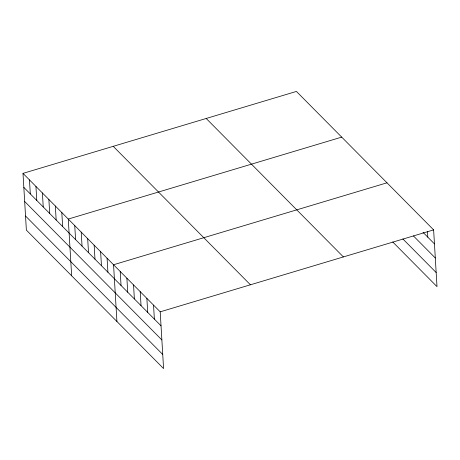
<?xml version="1.0" encoding="UTF-8"?>
<svg xmlns="http://www.w3.org/2000/svg" width="460" height="460" viewBox="0 0 460 460"><rect width="100%" height="100%" fill="white"/><g stroke="black" fill="none" stroke-linecap="round" stroke-linejoin="round"><path stroke-width="0.69" d="M23 173.374L160.201 311.834L163.576 368.569L26.369 230.115L23 173.374L296.424 91.431L433.63 229.885L437 286.626L392.731 241.954M341.705 137.12L68.275 219.064L71.651 275.805M386.981 182.81L113.557 264.753L116.926 321.494M160.201 311.834L433.63 229.885M423.039 232.369L434.464 243.898M413.402 235.899L435.298 257.997M402.839 238.901L436.16 272.527M206.195 118.473L343.396 256.927M113.229 146.332L250.435 284.792M23.834 187.381L161.034 325.841M24.667 201.486L161.874 339.94M25.536 216.01L162.736 354.47M427.466 231.57L427.8 237.17M153.536 305.106L154.37 319.113M146.872 298.379L147.706 312.392M140.208 291.657L141.042 305.664M133.544 284.93L134.377 298.942M126.885 278.208L127.713 292.215M120.221 271.48L121.049 285.493M107.088 258.227L107.916 272.239M100.619 251.7L101.453 265.713M94.15 245.174L94.984 259.181M87.682 238.648L88.515 252.655M81.213 232.122L82.047 246.129M74.744 225.59L75.578 239.602M61.807 212.537L62.64 226.544M55.338 206.011L56.172 220.018M48.875 199.485L49.703 213.492M42.406 192.953L43.234 206.965M35.938 186.427L36.771 200.439M29.469 179.9L30.302 193.913"/></g></svg>
